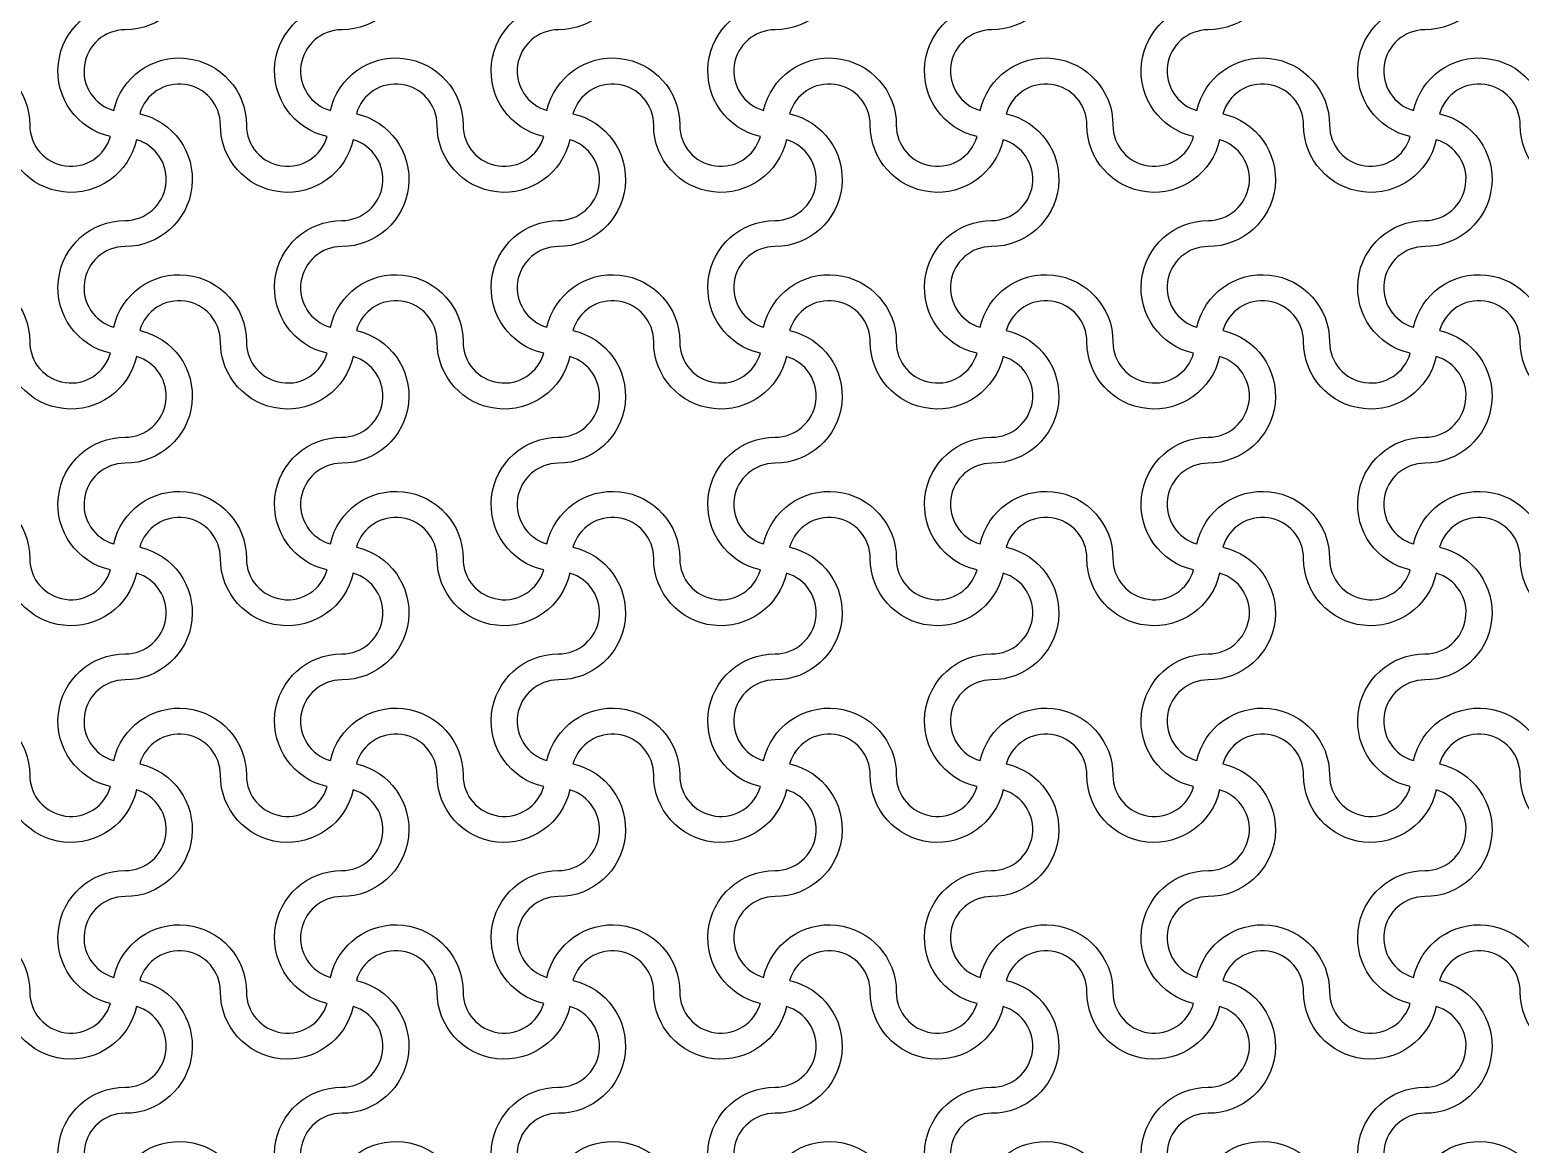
# Model space of a CAD drawing. Header units: millimetres. Extents: x 24 to 345, y 12 to 201.
# Drawn here: x 53.019 to 55.771, y 31.213 to 33.27 of the extents above; entities that cross this region are included whole.
import ezdxf

# ---------------------------------------------------------------- set-up
doc = ezdxf.new("R2010")
doc.units = ezdxf.units.MM
doc.header["$MEASUREMENT"] = 0
doc.layers.add('5th metal (rf+ground)', color=240, linetype='Continuous')

msp = doc.modelspace()

# ---------------------------------------------------------------- linework, layer by layer
at = {"layer": '5th metal (rf+ground)'}
for points in [[(53.21633, 33.46724, -0.8959788), (52.9713, 33.49421, 0.8687853), (52.82227, 33.51524, -0.8959788), (52.7953, 33.27021, 0.8687853), (52.77427, 33.12118, -0.8959788), (53.0193, 33.09421, 0.8687853), (53.16833, 33.07318, -0.8959788), (53.1953, 33.31821, 0.8687853)], [(53.21633, 33.46724, -0.8959788), (52.9713, 33.49421, 0.8687853), (52.82227, 33.51524, -0.8959788), (52.7953, 33.27021, 0.8687853), (52.77427, 33.12118, -0.8959788), (53.0193, 33.09421, 0.8687853), (53.16833, 33.07318, -0.8959788), (53.1953, 33.31821, 0.8687853)], [(53.21633, 33.46724, -0.8959788), (52.9713, 33.49421, 0.8687853), (52.82227, 33.51524, -0.8959788), (52.7953, 33.27021, 0.8687853), (52.77427, 33.12118, -0.8959788), (53.0193, 33.09421, 0.8687853), (53.16833, 33.07318, -0.8959788), (53.1953, 33.31821, 0.8687853)], [(53.21633, 33.46724, -0.8959788), (52.9713, 33.49421, 0.8687853), (52.82227, 33.51524, -0.8959788), (52.7953, 33.27021, 0.8687853), (52.77427, 33.12118, -0.8959788), (53.0193, 33.09421, 0.8687853), (53.16833, 33.07318, -0.8959788), (53.1953, 33.31821, 0.8687853)], [(53.61633, 33.46724, -0.8959788), (53.3713, 33.49421, 0.8687853), (53.22227, 33.51524, -0.8959788), (53.1953, 33.27021, 0.8687853), (53.17427, 33.12118, -0.8959788), (53.4193, 33.09421, 0.8687853), (53.56833, 33.07318, -0.8959788), (53.5953, 33.31821, 0.8687853)], [(53.61633, 33.46724, -0.8959788), (53.3713, 33.49421, 0.8687853), (53.22227, 33.51524, -0.8959788), (53.1953, 33.27021, 0.8687853), (53.17427, 33.12118, -0.8959788), (53.4193, 33.09421, 0.8687853), (53.56833, 33.07318, -0.8959788), (53.5953, 33.31821, 0.8687853)], [(53.61633, 33.46724, -0.8959788), (53.3713, 33.49421, 0.8687853), (53.22227, 33.51524, -0.8959788), (53.1953, 33.27021, 0.8687853), (53.17427, 33.12118, -0.8959788), (53.4193, 33.09421, 0.8687853), (53.56833, 33.07318, -0.8959788), (53.5953, 33.31821, 0.8687853)], [(53.61633, 33.46724, -0.8959788), (53.3713, 33.49421, 0.8687853), (53.22227, 33.51524, -0.8959788), (53.1953, 33.27021, 0.8687853), (53.17427, 33.12118, -0.8959788), (53.4193, 33.09421, 0.8687853), (53.56833, 33.07318, -0.8959788), (53.5953, 33.31821, 0.8687853)], [(54.01633, 33.46724, -0.8959788), (53.7713, 33.49421, 0.8687853), (53.62227, 33.51524, -0.8959788), (53.5953, 33.27021, 0.8687853), (53.57427, 33.12118, -0.8959788), (53.8193, 33.09421, 0.8687853), (53.96833, 33.07318, -0.8959788), (53.9953, 33.31821, 0.8687853)], [(54.01633, 33.46724, -0.8959788), (53.7713, 33.49421, 0.8687853), (53.62227, 33.51524, -0.8959788), (53.5953, 33.27021, 0.8687853), (53.57427, 33.12118, -0.8959788), (53.8193, 33.09421, 0.8687853), (53.96833, 33.07318, -0.8959788), (53.9953, 33.31821, 0.8687853)], [(54.01633, 33.46724, -0.8959788), (53.7713, 33.49421, 0.8687853), (53.62227, 33.51524, -0.8959788), (53.5953, 33.27021, 0.8687853), (53.57427, 33.12118, -0.8959788), (53.8193, 33.09421, 0.8687853), (53.96833, 33.07318, -0.8959788), (53.9953, 33.31821, 0.8687853)], [(54.01633, 33.46724, -0.8959788), (53.7713, 33.49421, 0.8687853), (53.62227, 33.51524, -0.8959788), (53.5953, 33.27021, 0.8687853), (53.57427, 33.12118, -0.8959788), (53.8193, 33.09421, 0.8687853), (53.96833, 33.07318, -0.8959788), (53.9953, 33.31821, 0.8687853)], [(54.41633, 33.46724, -0.8959788), (54.1713, 33.49421, 0.8687853), (54.02227, 33.51524, -0.8959788), (53.9953, 33.27021, 0.8687853), (53.97427, 33.12118, -0.8959788), (54.2193, 33.09421, 0.8687853), (54.36833, 33.07318, -0.8959788), (54.3953, 33.31821, 0.8687853)], [(54.41633, 33.46724, -0.8959788), (54.1713, 33.49421, 0.8687853), (54.02227, 33.51524, -0.8959788), (53.9953, 33.27021, 0.8687853), (53.97427, 33.12118, -0.8959788), (54.2193, 33.09421, 0.8687853), (54.36833, 33.07318, -0.8959788), (54.3953, 33.31821, 0.8687853)], [(54.41633, 33.46724, -0.8959788), (54.1713, 33.49421, 0.8687853), (54.02227, 33.51524, -0.8959788), (53.9953, 33.27021, 0.8687853), (53.97427, 33.12118, -0.8959788), (54.2193, 33.09421, 0.8687853), (54.36833, 33.07318, -0.8959788), (54.3953, 33.31821, 0.8687853)], [(54.41633, 33.46724, -0.8959788), (54.1713, 33.49421, 0.8687853), (54.02227, 33.51524, -0.8959788), (53.9953, 33.27021, 0.8687853), (53.97427, 33.12118, -0.8959788), (54.2193, 33.09421, 0.8687853), (54.36833, 33.07318, -0.8959788), (54.3953, 33.31821, 0.8687853)], [(54.81633, 33.46724, -0.8959788), (54.5713, 33.49421, 0.8687853), (54.42227, 33.51524, -0.8959788), (54.3953, 33.27021, 0.8687853), (54.37427, 33.12118, -0.8959788), (54.6193, 33.09421, 0.8687853), (54.76833, 33.07318, -0.8959788), (54.7953, 33.31821, 0.8687853)], [(54.81633, 33.46724, -0.8959788), (54.5713, 33.49421, 0.8687853), (54.42227, 33.51524, -0.8959788), (54.3953, 33.27021, 0.8687853), (54.37427, 33.12118, -0.8959788), (54.6193, 33.09421, 0.8687853), (54.76833, 33.07318, -0.8959788), (54.7953, 33.31821, 0.8687853)], [(54.81633, 33.46724, -0.8959788), (54.5713, 33.49421, 0.8687853), (54.42227, 33.51524, -0.8959788), (54.3953, 33.27021, 0.8687853), (54.37427, 33.12118, -0.8959788), (54.6193, 33.09421, 0.8687853), (54.76833, 33.07318, -0.8959788), (54.7953, 33.31821, 0.8687853)], [(54.81633, 33.46724, -0.8959788), (54.5713, 33.49421, 0.8687853), (54.42227, 33.51524, -0.8959788), (54.3953, 33.27021, 0.8687853), (54.37427, 33.12118, -0.8959788), (54.6193, 33.09421, 0.8687853), (54.76833, 33.07318, -0.8959788), (54.7953, 33.31821, 0.8687853)], [(55.21633, 33.46724, -0.8959788), (54.9713, 33.49421, 0.8687853), (54.82227, 33.51524, -0.8959788), (54.7953, 33.27021, 0.8687853), (54.77427, 33.12118, -0.8959788), (55.0193, 33.09421, 0.8687853), (55.16833, 33.07318, -0.8959788), (55.1953, 33.31821, 0.8687853)], [(55.21633, 33.46724, -0.8959788), (54.9713, 33.49421, 0.8687853), (54.82227, 33.51524, -0.8959788), (54.7953, 33.27021, 0.8687853), (54.77427, 33.12118, -0.8959788), (55.0193, 33.09421, 0.8687853), (55.16833, 33.07318, -0.8959788), (55.1953, 33.31821, 0.8687853)], [(55.21633, 33.46724, -0.8959788), (54.9713, 33.49421, 0.8687853), (54.82227, 33.51524, -0.8959788), (54.7953, 33.27021, 0.8687853), (54.77427, 33.12118, -0.8959788), (55.0193, 33.09421, 0.8687853), (55.16833, 33.07318, -0.8959788), (55.1953, 33.31821, 0.8687853)], [(55.21633, 33.46724, -0.8959788), (54.9713, 33.49421, 0.8687853), (54.82227, 33.51524, -0.8959788), (54.7953, 33.27021, 0.8687853), (54.77427, 33.12118, -0.8959788), (55.0193, 33.09421, 0.8687853), (55.16833, 33.07318, -0.8959788), (55.1953, 33.31821, 0.8687853)], [(55.61633, 33.46724, -0.8959788), (55.3713, 33.49421, 0.8687853), (55.22227, 33.51524, -0.8959788), (55.1953, 33.27021, 0.8687853), (55.17427, 33.12118, -0.8959788), (55.4193, 33.09421, 0.8687853), (55.56833, 33.07318, -0.8959788), (55.5953, 33.31821, 0.8687853)], [(55.61633, 33.46724, -0.8959788), (55.3713, 33.49421, 0.8687853), (55.22227, 33.51524, -0.8959788), (55.1953, 33.27021, 0.8687853), (55.17427, 33.12118, -0.8959788), (55.4193, 33.09421, 0.8687853), (55.56833, 33.07318, -0.8959788), (55.5953, 33.31821, 0.8687853)], [(55.61633, 33.46724, -0.8959788), (55.3713, 33.49421, 0.8687853), (55.22227, 33.51524, -0.8959788), (55.1953, 33.27021, 0.8687853), (55.17427, 33.12118, -0.8959788), (55.4193, 33.09421, 0.8687853), (55.56833, 33.07318, -0.8959788), (55.5953, 33.31821, 0.8687853)], [(55.61633, 33.46724, -0.8959788), (55.3713, 33.49421, 0.8687853), (55.22227, 33.51524, -0.8959788), (55.1953, 33.27021, 0.8687853), (55.17427, 33.12118, -0.8959788), (55.4193, 33.09421, 0.8687853), (55.56833, 33.07318, -0.8959788), (55.5953, 33.31821, 0.8687853)], [(56.01633, 33.46724, -0.8959788), (55.7713, 33.49421, 0.8687853), (55.62227, 33.51524, -0.8959788), (55.5953, 33.27021, 0.8687853), (55.57427, 33.12118, -0.8959788), (55.8193, 33.09421, 0.8687853), (55.96833, 33.07318, -0.8959788), (55.9953, 33.31821, 0.8687853)], [(56.01633, 33.46724, -0.8959788), (55.7713, 33.49421, 0.8687853), (55.62227, 33.51524, -0.8959788), (55.5953, 33.27021, 0.8687853), (55.57427, 33.12118, -0.8959788), (55.8193, 33.09421, 0.8687853), (55.96833, 33.07318, -0.8959788), (55.9953, 33.31821, 0.8687853)], [(56.01633, 33.46724, -0.8959788), (55.7713, 33.49421, 0.8687853), (55.62227, 33.51524, -0.8959788), (55.5953, 33.27021, 0.8687853), (55.57427, 33.12118, -0.8959788), (55.8193, 33.09421, 0.8687853), (55.96833, 33.07318, -0.8959788), (55.9953, 33.31821, 0.8687853)], [(56.01633, 33.46724, -0.8959788), (55.7713, 33.49421, 0.8687853), (55.62227, 33.51524, -0.8959788), (55.5953, 33.27021, 0.8687853), (55.57427, 33.12118, -0.8959788), (55.8193, 33.09421, 0.8687853), (55.96833, 33.07318, -0.8959788), (55.9953, 33.31821, 0.8687853)], [(53.21633, 33.06724, -0.8959788), (52.9713, 33.09421, 0.8687853), (52.82227, 33.11524, -0.8959788), (52.7953, 32.87021, 0.8687853), (52.77427, 32.72118, -0.8959788), (53.0193, 32.69421, 0.8687853), (53.16833, 32.67318, -0.8959788), (53.1953, 32.91821, 0.8687853)], [(53.21633, 33.06724, -0.8959788), (52.9713, 33.09421, 0.8687853), (52.82227, 33.11524, -0.8959788), (52.7953, 32.87021, 0.8687853), (52.77427, 32.72118, -0.8959788), (53.0193, 32.69421, 0.8687853), (53.16833, 32.67318, -0.8959788), (53.1953, 32.91821, 0.8687853)], [(53.21633, 33.06724, -0.8959788), (52.9713, 33.09421, 0.8687853), (52.82227, 33.11524, -0.8959788), (52.7953, 32.87021, 0.8687853), (52.77427, 32.72118, -0.8959788), (53.0193, 32.69421, 0.8687853), (53.16833, 32.67318, -0.8959788), (53.1953, 32.91821, 0.8687853)], [(53.21633, 33.06724, -0.8959788), (52.9713, 33.09421, 0.8687853), (52.82227, 33.11524, -0.8959788), (52.7953, 32.87021, 0.8687853), (52.77427, 32.72118, -0.8959788), (53.0193, 32.69421, 0.8687853), (53.16833, 32.67318, -0.8959788), (53.1953, 32.91821, 0.8687853)], [(53.61633, 33.06724, -0.8959788), (53.3713, 33.09421, 0.8687853), (53.22227, 33.11524, -0.8959788), (53.1953, 32.87021, 0.8687853), (53.17427, 32.72118, -0.8959788), (53.4193, 32.69421, 0.8687853), (53.56833, 32.67318, -0.8959788), (53.5953, 32.91821, 0.8687853)], [(53.61633, 33.06724, -0.8959788), (53.3713, 33.09421, 0.8687853), (53.22227, 33.11524, -0.8959788), (53.1953, 32.87021, 0.8687853), (53.17427, 32.72118, -0.8959788), (53.4193, 32.69421, 0.8687853), (53.56833, 32.67318, -0.8959788), (53.5953, 32.91821, 0.8687853)], [(53.61633, 33.06724, -0.8959788), (53.3713, 33.09421, 0.8687853), (53.22227, 33.11524, -0.8959788), (53.1953, 32.87021, 0.8687853), (53.17427, 32.72118, -0.8959788), (53.4193, 32.69421, 0.8687853), (53.56833, 32.67318, -0.8959788), (53.5953, 32.91821, 0.8687853)], [(53.61633, 33.06724, -0.8959788), (53.3713, 33.09421, 0.8687853), (53.22227, 33.11524, -0.8959788), (53.1953, 32.87021, 0.8687853), (53.17427, 32.72118, -0.8959788), (53.4193, 32.69421, 0.8687853), (53.56833, 32.67318, -0.8959788), (53.5953, 32.91821, 0.8687853)], [(54.01633, 33.06724, -0.8959788), (53.7713, 33.09421, 0.8687853), (53.62227, 33.11524, -0.8959788), (53.5953, 32.87021, 0.8687853), (53.57427, 32.72118, -0.8959788), (53.8193, 32.69421, 0.8687853), (53.96833, 32.67318, -0.8959788), (53.9953, 32.91821, 0.8687853)], [(54.01633, 33.06724, -0.8959788), (53.7713, 33.09421, 0.8687853), (53.62227, 33.11524, -0.8959788), (53.5953, 32.87021, 0.8687853), (53.57427, 32.72118, -0.8959788), (53.8193, 32.69421, 0.8687853), (53.96833, 32.67318, -0.8959788), (53.9953, 32.91821, 0.8687853)], [(54.01633, 33.06724, -0.8959788), (53.7713, 33.09421, 0.8687853), (53.62227, 33.11524, -0.8959788), (53.5953, 32.87021, 0.8687853), (53.57427, 32.72118, -0.8959788), (53.8193, 32.69421, 0.8687853), (53.96833, 32.67318, -0.8959788), (53.9953, 32.91821, 0.8687853)], [(54.01633, 33.06724, -0.8959788), (53.7713, 33.09421, 0.8687853), (53.62227, 33.11524, -0.8959788), (53.5953, 32.87021, 0.8687853), (53.57427, 32.72118, -0.8959788), (53.8193, 32.69421, 0.8687853), (53.96833, 32.67318, -0.8959788), (53.9953, 32.91821, 0.8687853)], [(54.41633, 33.06724, -0.8959788), (54.1713, 33.09421, 0.8687853), (54.02227, 33.11524, -0.8959788), (53.9953, 32.87021, 0.8687853), (53.97427, 32.72118, -0.8959788), (54.2193, 32.69421, 0.8687853), (54.36833, 32.67318, -0.8959788), (54.3953, 32.91821, 0.8687853)], [(54.41633, 33.06724, -0.8959788), (54.1713, 33.09421, 0.8687853), (54.02227, 33.11524, -0.8959788), (53.9953, 32.87021, 0.8687853), (53.97427, 32.72118, -0.8959788), (54.2193, 32.69421, 0.8687853), (54.36833, 32.67318, -0.8959788), (54.3953, 32.91821, 0.8687853)], [(54.41633, 33.06724, -0.8959788), (54.1713, 33.09421, 0.8687853), (54.02227, 33.11524, -0.8959788), (53.9953, 32.87021, 0.8687853), (53.97427, 32.72118, -0.8959788), (54.2193, 32.69421, 0.8687853), (54.36833, 32.67318, -0.8959788), (54.3953, 32.91821, 0.8687853)], [(54.41633, 33.06724, -0.8959788), (54.1713, 33.09421, 0.8687853), (54.02227, 33.11524, -0.8959788), (53.9953, 32.87021, 0.8687853), (53.97427, 32.72118, -0.8959788), (54.2193, 32.69421, 0.8687853), (54.36833, 32.67318, -0.8959788), (54.3953, 32.91821, 0.8687853)], [(54.81633, 33.06724, -0.8959788), (54.5713, 33.09421, 0.8687853), (54.42227, 33.11524, -0.8959788), (54.3953, 32.87021, 0.8687853), (54.37427, 32.72118, -0.8959788), (54.6193, 32.69421, 0.8687853), (54.76833, 32.67318, -0.8959788), (54.7953, 32.91821, 0.8687853)], [(54.81633, 33.06724, -0.8959788), (54.5713, 33.09421, 0.8687853), (54.42227, 33.11524, -0.8959788), (54.3953, 32.87021, 0.8687853), (54.37427, 32.72118, -0.8959788), (54.6193, 32.69421, 0.8687853), (54.76833, 32.67318, -0.8959788), (54.7953, 32.91821, 0.8687853)], [(54.81633, 33.06724, -0.8959788), (54.5713, 33.09421, 0.8687853), (54.42227, 33.11524, -0.8959788), (54.3953, 32.87021, 0.8687853), (54.37427, 32.72118, -0.8959788), (54.6193, 32.69421, 0.8687853), (54.76833, 32.67318, -0.8959788), (54.7953, 32.91821, 0.8687853)], [(54.81633, 33.06724, -0.8959788), (54.5713, 33.09421, 0.8687853), (54.42227, 33.11524, -0.8959788), (54.3953, 32.87021, 0.8687853), (54.37427, 32.72118, -0.8959788), (54.6193, 32.69421, 0.8687853), (54.76833, 32.67318, -0.8959788), (54.7953, 32.91821, 0.8687853)], [(55.21633, 33.06724, -0.8959788), (54.9713, 33.09421, 0.8687853), (54.82227, 33.11524, -0.8959788), (54.7953, 32.87021, 0.8687853), (54.77427, 32.72118, -0.8959788), (55.0193, 32.69421, 0.8687853), (55.16833, 32.67318, -0.8959788), (55.1953, 32.91821, 0.8687853)], [(55.21633, 33.06724, -0.8959788), (54.9713, 33.09421, 0.8687853), (54.82227, 33.11524, -0.8959788), (54.7953, 32.87021, 0.8687853), (54.77427, 32.72118, -0.8959788), (55.0193, 32.69421, 0.8687853), (55.16833, 32.67318, -0.8959788), (55.1953, 32.91821, 0.8687853)], [(55.21633, 33.06724, -0.8959788), (54.9713, 33.09421, 0.8687853), (54.82227, 33.11524, -0.8959788), (54.7953, 32.87021, 0.8687853), (54.77427, 32.72118, -0.8959788), (55.0193, 32.69421, 0.8687853), (55.16833, 32.67318, -0.8959788), (55.1953, 32.91821, 0.8687853)], [(55.21633, 33.06724, -0.8959788), (54.9713, 33.09421, 0.8687853), (54.82227, 33.11524, -0.8959788), (54.7953, 32.87021, 0.8687853), (54.77427, 32.72118, -0.8959788), (55.0193, 32.69421, 0.8687853), (55.16833, 32.67318, -0.8959788), (55.1953, 32.91821, 0.8687853)], [(55.61633, 33.06724, -0.8959788), (55.3713, 33.09421, 0.8687853), (55.22227, 33.11524, -0.8959788), (55.1953, 32.87021, 0.8687853), (55.17427, 32.72118, -0.8959788), (55.4193, 32.69421, 0.8687853), (55.56833, 32.67318, -0.8959788), (55.5953, 32.91821, 0.8687853)], [(55.61633, 33.06724, -0.8959788), (55.3713, 33.09421, 0.8687853), (55.22227, 33.11524, -0.8959788), (55.1953, 32.87021, 0.8687853), (55.17427, 32.72118, -0.8959788), (55.4193, 32.69421, 0.8687853), (55.56833, 32.67318, -0.8959788), (55.5953, 32.91821, 0.8687853)], [(55.61633, 33.06724, -0.8959788), (55.3713, 33.09421, 0.8687853), (55.22227, 33.11524, -0.8959788), (55.1953, 32.87021, 0.8687853), (55.17427, 32.72118, -0.8959788), (55.4193, 32.69421, 0.8687853), (55.56833, 32.67318, -0.8959788), (55.5953, 32.91821, 0.8687853)], [(55.61633, 33.06724, -0.8959788), (55.3713, 33.09421, 0.8687853), (55.22227, 33.11524, -0.8959788), (55.1953, 32.87021, 0.8687853), (55.17427, 32.72118, -0.8959788), (55.4193, 32.69421, 0.8687853), (55.56833, 32.67318, -0.8959788), (55.5953, 32.91821, 0.8687853)], [(56.01633, 33.06724, -0.8959788), (55.7713, 33.09421, 0.8687853), (55.62227, 33.11524, -0.8959788), (55.5953, 32.87021, 0.8687853), (55.57427, 32.72118, -0.8959788), (55.8193, 32.69421, 0.8687853), (55.96833, 32.67318, -0.8959788), (55.9953, 32.91821, 0.8687853)], [(56.01633, 33.06724, -0.8959788), (55.7713, 33.09421, 0.8687853), (55.62227, 33.11524, -0.8959788), (55.5953, 32.87021, 0.8687853), (55.57427, 32.72118, -0.8959788), (55.8193, 32.69421, 0.8687853), (55.96833, 32.67318, -0.8959788), (55.9953, 32.91821, 0.8687853)], [(56.01633, 33.06724, -0.8959788), (55.7713, 33.09421, 0.8687853), (55.62227, 33.11524, -0.8959788), (55.5953, 32.87021, 0.8687853), (55.57427, 32.72118, -0.8959788), (55.8193, 32.69421, 0.8687853), (55.96833, 32.67318, -0.8959788), (55.9953, 32.91821, 0.8687853)], [(56.01633, 33.06724, -0.8959788), (55.7713, 33.09421, 0.8687853), (55.62227, 33.11524, -0.8959788), (55.5953, 32.87021, 0.8687853), (55.57427, 32.72118, -0.8959788), (55.8193, 32.69421, 0.8687853), (55.96833, 32.67318, -0.8959788), (55.9953, 32.91821, 0.8687853)], [(53.21633, 32.66724, -0.8959788), (52.9713, 32.69421, 0.8687853), (52.82227, 32.71524, -0.8959788), (52.7953, 32.47021, 0.8687853), (52.77427, 32.32118, -0.8959788), (53.0193, 32.29421, 0.8687853), (53.16833, 32.27318, -0.8959788), (53.1953, 32.51821, 0.8687853)], [(53.21633, 32.66724, -0.8959788), (52.9713, 32.69421, 0.8687853), (52.82227, 32.71524, -0.8959788), (52.7953, 32.47021, 0.8687853), (52.77427, 32.32118, -0.8959788), (53.0193, 32.29421, 0.8687853), (53.16833, 32.27318, -0.8959788), (53.1953, 32.51821, 0.8687853)], [(53.21633, 32.66724, -0.8959788), (52.9713, 32.69421, 0.8687853), (52.82227, 32.71524, -0.8959788), (52.7953, 32.47021, 0.8687853), (52.77427, 32.32118, -0.8959788), (53.0193, 32.29421, 0.8687853), (53.16833, 32.27318, -0.8959788), (53.1953, 32.51821, 0.8687853)], [(53.21633, 32.66724, -0.8959788), (52.9713, 32.69421, 0.8687853), (52.82227, 32.71524, -0.8959788), (52.7953, 32.47021, 0.8687853), (52.77427, 32.32118, -0.8959788), (53.0193, 32.29421, 0.8687853), (53.16833, 32.27318, -0.8959788), (53.1953, 32.51821, 0.8687853)], [(53.61633, 32.66724, -0.8959788), (53.3713, 32.69421, 0.8687853), (53.22227, 32.71524, -0.8959788), (53.1953, 32.47021, 0.8687853), (53.17427, 32.32118, -0.8959788), (53.4193, 32.29421, 0.8687853), (53.56833, 32.27318, -0.8959788), (53.5953, 32.51821, 0.8687853)], [(53.61633, 32.66724, -0.8959788), (53.3713, 32.69421, 0.8687853), (53.22227, 32.71524, -0.8959788), (53.1953, 32.47021, 0.8687853), (53.17427, 32.32118, -0.8959788), (53.4193, 32.29421, 0.8687853), (53.56833, 32.27318, -0.8959788), (53.5953, 32.51821, 0.8687853)], [(53.61633, 32.66724, -0.8959788), (53.3713, 32.69421, 0.8687853), (53.22227, 32.71524, -0.8959788), (53.1953, 32.47021, 0.8687853), (53.17427, 32.32118, -0.8959788), (53.4193, 32.29421, 0.8687853), (53.56833, 32.27318, -0.8959788), (53.5953, 32.51821, 0.8687853)], [(53.61633, 32.66724, -0.8959788), (53.3713, 32.69421, 0.8687853), (53.22227, 32.71524, -0.8959788), (53.1953, 32.47021, 0.8687853), (53.17427, 32.32118, -0.8959788), (53.4193, 32.29421, 0.8687853), (53.56833, 32.27318, -0.8959788), (53.5953, 32.51821, 0.8687853)], [(54.01633, 32.66724, -0.8959788), (53.7713, 32.69421, 0.8687853), (53.62227, 32.71524, -0.8959788), (53.5953, 32.47021, 0.8687853), (53.57427, 32.32118, -0.8959788), (53.8193, 32.29421, 0.8687853), (53.96833, 32.27318, -0.8959788), (53.9953, 32.51821, 0.8687853)], [(54.01633, 32.66724, -0.8959788), (53.7713, 32.69421, 0.8687853), (53.62227, 32.71524, -0.8959788), (53.5953, 32.47021, 0.8687853), (53.57427, 32.32118, -0.8959788), (53.8193, 32.29421, 0.8687853), (53.96833, 32.27318, -0.8959788), (53.9953, 32.51821, 0.8687853)], [(54.01633, 32.66724, -0.8959788), (53.7713, 32.69421, 0.8687853), (53.62227, 32.71524, -0.8959788), (53.5953, 32.47021, 0.8687853), (53.57427, 32.32118, -0.8959788), (53.8193, 32.29421, 0.8687853), (53.96833, 32.27318, -0.8959788), (53.9953, 32.51821, 0.8687853)], [(54.01633, 32.66724, -0.8959788), (53.7713, 32.69421, 0.8687853), (53.62227, 32.71524, -0.8959788), (53.5953, 32.47021, 0.8687853), (53.57427, 32.32118, -0.8959788), (53.8193, 32.29421, 0.8687853), (53.96833, 32.27318, -0.8959788), (53.9953, 32.51821, 0.8687853)], [(54.41633, 32.66724, -0.8959788), (54.1713, 32.69421, 0.8687853), (54.02227, 32.71524, -0.8959788), (53.9953, 32.47021, 0.8687853), (53.97427, 32.32118, -0.8959788), (54.2193, 32.29421, 0.8687853), (54.36833, 32.27318, -0.8959788), (54.3953, 32.51821, 0.8687853)], [(54.41633, 32.66724, -0.8959788), (54.1713, 32.69421, 0.8687853), (54.02227, 32.71524, -0.8959788), (53.9953, 32.47021, 0.8687853), (53.97427, 32.32118, -0.8959788), (54.2193, 32.29421, 0.8687853), (54.36833, 32.27318, -0.8959788), (54.3953, 32.51821, 0.8687853)], [(54.41633, 32.66724, -0.8959788), (54.1713, 32.69421, 0.8687853), (54.02227, 32.71524, -0.8959788), (53.9953, 32.47021, 0.8687853), (53.97427, 32.32118, -0.8959788), (54.2193, 32.29421, 0.8687853), (54.36833, 32.27318, -0.8959788), (54.3953, 32.51821, 0.8687853)], [(54.41633, 32.66724, -0.8959788), (54.1713, 32.69421, 0.8687853), (54.02227, 32.71524, -0.8959788), (53.9953, 32.47021, 0.8687853), (53.97427, 32.32118, -0.8959788), (54.2193, 32.29421, 0.8687853), (54.36833, 32.27318, -0.8959788), (54.3953, 32.51821, 0.8687853)], [(54.81633, 32.66724, -0.8959788), (54.5713, 32.69421, 0.8687853), (54.42227, 32.71524, -0.8959788), (54.3953, 32.47021, 0.8687853), (54.37427, 32.32118, -0.8959788), (54.6193, 32.29421, 0.8687853), (54.76833, 32.27318, -0.8959788), (54.7953, 32.51821, 0.8687853)], [(54.81633, 32.66724, -0.8959788), (54.5713, 32.69421, 0.8687853), (54.42227, 32.71524, -0.8959788), (54.3953, 32.47021, 0.8687853), (54.37427, 32.32118, -0.8959788), (54.6193, 32.29421, 0.8687853), (54.76833, 32.27318, -0.8959788), (54.7953, 32.51821, 0.8687853)], [(54.81633, 32.66724, -0.8959788), (54.5713, 32.69421, 0.8687853), (54.42227, 32.71524, -0.8959788), (54.3953, 32.47021, 0.8687853), (54.37427, 32.32118, -0.8959788), (54.6193, 32.29421, 0.8687853), (54.76833, 32.27318, -0.8959788), (54.7953, 32.51821, 0.8687853)], [(54.81633, 32.66724, -0.8959788), (54.5713, 32.69421, 0.8687853), (54.42227, 32.71524, -0.8959788), (54.3953, 32.47021, 0.8687853), (54.37427, 32.32118, -0.8959788), (54.6193, 32.29421, 0.8687853), (54.76833, 32.27318, -0.8959788), (54.7953, 32.51821, 0.8687853)], [(55.21633, 32.66724, -0.8959788), (54.9713, 32.69421, 0.8687853), (54.82227, 32.71524, -0.8959788), (54.7953, 32.47021, 0.8687853), (54.77427, 32.32118, -0.8959788), (55.0193, 32.29421, 0.8687853), (55.16833, 32.27318, -0.8959788), (55.1953, 32.51821, 0.8687853)], [(55.21633, 32.66724, -0.8959788), (54.9713, 32.69421, 0.8687853), (54.82227, 32.71524, -0.8959788), (54.7953, 32.47021, 0.8687853), (54.77427, 32.32118, -0.8959788), (55.0193, 32.29421, 0.8687853), (55.16833, 32.27318, -0.8959788), (55.1953, 32.51821, 0.8687853)], [(55.21633, 32.66724, -0.8959788), (54.9713, 32.69421, 0.8687853), (54.82227, 32.71524, -0.8959788), (54.7953, 32.47021, 0.8687853), (54.77427, 32.32118, -0.8959788), (55.0193, 32.29421, 0.8687853), (55.16833, 32.27318, -0.8959788), (55.1953, 32.51821, 0.8687853)], [(55.21633, 32.66724, -0.8959788), (54.9713, 32.69421, 0.8687853), (54.82227, 32.71524, -0.8959788), (54.7953, 32.47021, 0.8687853), (54.77427, 32.32118, -0.8959788), (55.0193, 32.29421, 0.8687853), (55.16833, 32.27318, -0.8959788), (55.1953, 32.51821, 0.8687853)], [(55.61633, 32.66724, -0.8959788), (55.3713, 32.69421, 0.8687853), (55.22227, 32.71524, -0.8959788), (55.1953, 32.47021, 0.8687853), (55.17427, 32.32118, -0.8959788), (55.4193, 32.29421, 0.8687853), (55.56833, 32.27318, -0.8959788), (55.5953, 32.51821, 0.8687853)], [(55.61633, 32.66724, -0.8959788), (55.3713, 32.69421, 0.8687853), (55.22227, 32.71524, -0.8959788), (55.1953, 32.47021, 0.8687853), (55.17427, 32.32118, -0.8959788), (55.4193, 32.29421, 0.8687853), (55.56833, 32.27318, -0.8959788), (55.5953, 32.51821, 0.8687853)], [(55.61633, 32.66724, -0.8959788), (55.3713, 32.69421, 0.8687853), (55.22227, 32.71524, -0.8959788), (55.1953, 32.47021, 0.8687853), (55.17427, 32.32118, -0.8959788), (55.4193, 32.29421, 0.8687853), (55.56833, 32.27318, -0.8959788), (55.5953, 32.51821, 0.8687853)], [(55.61633, 32.66724, -0.8959788), (55.3713, 32.69421, 0.8687853), (55.22227, 32.71524, -0.8959788), (55.1953, 32.47021, 0.8687853), (55.17427, 32.32118, -0.8959788), (55.4193, 32.29421, 0.8687853), (55.56833, 32.27318, -0.8959788), (55.5953, 32.51821, 0.8687853)], [(56.01633, 32.66724, -0.8959788), (55.7713, 32.69421, 0.8687853), (55.62227, 32.71524, -0.8959788), (55.5953, 32.47021, 0.8687853), (55.57427, 32.32118, -0.8959788), (55.8193, 32.29421, 0.8687853), (55.96833, 32.27318, -0.8959788), (55.9953, 32.51821, 0.8687853)], [(56.01633, 32.66724, -0.8959788), (55.7713, 32.69421, 0.8687853), (55.62227, 32.71524, -0.8959788), (55.5953, 32.47021, 0.8687853), (55.57427, 32.32118, -0.8959788), (55.8193, 32.29421, 0.8687853), (55.96833, 32.27318, -0.8959788), (55.9953, 32.51821, 0.8687853)], [(56.01633, 32.66724, -0.8959788), (55.7713, 32.69421, 0.8687853), (55.62227, 32.71524, -0.8959788), (55.5953, 32.47021, 0.8687853), (55.57427, 32.32118, -0.8959788), (55.8193, 32.29421, 0.8687853), (55.96833, 32.27318, -0.8959788), (55.9953, 32.51821, 0.8687853)], [(56.01633, 32.66724, -0.8959788), (55.7713, 32.69421, 0.8687853), (55.62227, 32.71524, -0.8959788), (55.5953, 32.47021, 0.8687853), (55.57427, 32.32118, -0.8959788), (55.8193, 32.29421, 0.8687853), (55.96833, 32.27318, -0.8959788), (55.9953, 32.51821, 0.8687853)], [(53.21633, 32.26724, -0.8959788), (52.9713, 32.29421, 0.8687853), (52.82227, 32.31524, -0.8959788), (52.7953, 32.07021, 0.8687853), (52.77427, 31.92118, -0.8959788), (53.0193, 31.89421, 0.8687853), (53.16833, 31.87318, -0.8959788), (53.1953, 32.11821, 0.8687853)], [(53.21633, 32.26724, -0.8959788), (52.9713, 32.29421, 0.8687853), (52.82227, 32.31524, -0.8959788), (52.7953, 32.07021, 0.8687853), (52.77427, 31.92118, -0.8959788), (53.0193, 31.89421, 0.8687853), (53.16833, 31.87318, -0.8959788), (53.1953, 32.11821, 0.8687853)], [(53.21633, 32.26724, -0.8959788), (52.9713, 32.29421, 0.8687853), (52.82227, 32.31524, -0.8959788), (52.7953, 32.07021, 0.8687853), (52.77427, 31.92118, -0.8959788), (53.0193, 31.89421, 0.8687853), (53.16833, 31.87318, -0.8959788), (53.1953, 32.11821, 0.8687853)], [(53.21633, 32.26724, -0.8959788), (52.9713, 32.29421, 0.8687853), (52.82227, 32.31524, -0.8959788), (52.7953, 32.07021, 0.8687853), (52.77427, 31.92118, -0.8959788), (53.0193, 31.89421, 0.8687853), (53.16833, 31.87318, -0.8959788), (53.1953, 32.11821, 0.8687853)], [(53.61633, 32.26724, -0.8959788), (53.3713, 32.29421, 0.8687853), (53.22227, 32.31524, -0.8959788), (53.1953, 32.07021, 0.8687853), (53.17427, 31.92118, -0.8959788), (53.4193, 31.89421, 0.8687853), (53.56833, 31.87318, -0.8959788), (53.5953, 32.11821, 0.8687853)], [(53.61633, 32.26724, -0.8959788), (53.3713, 32.29421, 0.8687853), (53.22227, 32.31524, -0.8959788), (53.1953, 32.07021, 0.8687853), (53.17427, 31.92118, -0.8959788), (53.4193, 31.89421, 0.8687853), (53.56833, 31.87318, -0.8959788), (53.5953, 32.11821, 0.8687853)], [(53.61633, 32.26724, -0.8959788), (53.3713, 32.29421, 0.8687853), (53.22227, 32.31524, -0.8959788), (53.1953, 32.07021, 0.8687853), (53.17427, 31.92118, -0.8959788), (53.4193, 31.89421, 0.8687853), (53.56833, 31.87318, -0.8959788), (53.5953, 32.11821, 0.8687853)], [(53.61633, 32.26724, -0.8959788), (53.3713, 32.29421, 0.8687853), (53.22227, 32.31524, -0.8959788), (53.1953, 32.07021, 0.8687853), (53.17427, 31.92118, -0.8959788), (53.4193, 31.89421, 0.8687853), (53.56833, 31.87318, -0.8959788), (53.5953, 32.11821, 0.8687853)], [(54.01633, 32.26724, -0.8959788), (53.7713, 32.29421, 0.8687853), (53.62227, 32.31524, -0.8959788), (53.5953, 32.07021, 0.8687853), (53.57427, 31.92118, -0.8959788), (53.8193, 31.89421, 0.8687853), (53.96833, 31.87318, -0.8959788), (53.9953, 32.11821, 0.8687853)], [(54.01633, 32.26724, -0.8959788), (53.7713, 32.29421, 0.8687853), (53.62227, 32.31524, -0.8959788), (53.5953, 32.07021, 0.8687853), (53.57427, 31.92118, -0.8959788), (53.8193, 31.89421, 0.8687853), (53.96833, 31.87318, -0.8959788), (53.9953, 32.11821, 0.8687853)], [(54.01633, 32.26724, -0.8959788), (53.7713, 32.29421, 0.8687853), (53.62227, 32.31524, -0.8959788), (53.5953, 32.07021, 0.8687853), (53.57427, 31.92118, -0.8959788), (53.8193, 31.89421, 0.8687853), (53.96833, 31.87318, -0.8959788), (53.9953, 32.11821, 0.8687853)], [(54.01633, 32.26724, -0.8959788), (53.7713, 32.29421, 0.8687853), (53.62227, 32.31524, -0.8959788), (53.5953, 32.07021, 0.8687853), (53.57427, 31.92118, -0.8959788), (53.8193, 31.89421, 0.8687853), (53.96833, 31.87318, -0.8959788), (53.9953, 32.11821, 0.8687853)], [(54.41633, 32.26724, -0.8959788), (54.1713, 32.29421, 0.8687853), (54.02227, 32.31524, -0.8959788), (53.9953, 32.07021, 0.8687853), (53.97427, 31.92118, -0.8959788), (54.2193, 31.89421, 0.8687853), (54.36833, 31.87318, -0.8959788), (54.3953, 32.11821, 0.8687853)], [(54.41633, 32.26724, -0.8959788), (54.1713, 32.29421, 0.8687853), (54.02227, 32.31524, -0.8959788), (53.9953, 32.07021, 0.8687853), (53.97427, 31.92118, -0.8959788), (54.2193, 31.89421, 0.8687853), (54.36833, 31.87318, -0.8959788), (54.3953, 32.11821, 0.8687853)], [(54.41633, 32.26724, -0.8959788), (54.1713, 32.29421, 0.8687853), (54.02227, 32.31524, -0.8959788), (53.9953, 32.07021, 0.8687853), (53.97427, 31.92118, -0.8959788), (54.2193, 31.89421, 0.8687853), (54.36833, 31.87318, -0.8959788), (54.3953, 32.11821, 0.8687853)], [(54.41633, 32.26724, -0.8959788), (54.1713, 32.29421, 0.8687853), (54.02227, 32.31524, -0.8959788), (53.9953, 32.07021, 0.8687853), (53.97427, 31.92118, -0.8959788), (54.2193, 31.89421, 0.8687853), (54.36833, 31.87318, -0.8959788), (54.3953, 32.11821, 0.8687853)], [(54.81633, 32.26724, -0.8959788), (54.5713, 32.29421, 0.8687853), (54.42227, 32.31524, -0.8959788), (54.3953, 32.07021, 0.8687853), (54.37427, 31.92118, -0.8959788), (54.6193, 31.89421, 0.8687853), (54.76833, 31.87318, -0.8959788), (54.7953, 32.11821, 0.8687853)], [(54.81633, 32.26724, -0.8959788), (54.5713, 32.29421, 0.8687853), (54.42227, 32.31524, -0.8959788), (54.3953, 32.07021, 0.8687853), (54.37427, 31.92118, -0.8959788), (54.6193, 31.89421, 0.8687853), (54.76833, 31.87318, -0.8959788), (54.7953, 32.11821, 0.8687853)], [(54.81633, 32.26724, -0.8959788), (54.5713, 32.29421, 0.8687853), (54.42227, 32.31524, -0.8959788), (54.3953, 32.07021, 0.8687853), (54.37427, 31.92118, -0.8959788), (54.6193, 31.89421, 0.8687853), (54.76833, 31.87318, -0.8959788), (54.7953, 32.11821, 0.8687853)], [(54.81633, 32.26724, -0.8959788), (54.5713, 32.29421, 0.8687853), (54.42227, 32.31524, -0.8959788), (54.3953, 32.07021, 0.8687853), (54.37427, 31.92118, -0.8959788), (54.6193, 31.89421, 0.8687853), (54.76833, 31.87318, -0.8959788), (54.7953, 32.11821, 0.8687853)], [(55.21633, 32.26724, -0.8959788), (54.9713, 32.29421, 0.8687853), (54.82227, 32.31524, -0.8959788), (54.7953, 32.07021, 0.8687853), (54.77427, 31.92118, -0.8959788), (55.0193, 31.89421, 0.8687853), (55.16833, 31.87318, -0.8959788), (55.1953, 32.11821, 0.8687853)], [(55.21633, 32.26724, -0.8959788), (54.9713, 32.29421, 0.8687853), (54.82227, 32.31524, -0.8959788), (54.7953, 32.07021, 0.8687853), (54.77427, 31.92118, -0.8959788), (55.0193, 31.89421, 0.8687853), (55.16833, 31.87318, -0.8959788), (55.1953, 32.11821, 0.8687853)], [(55.21633, 32.26724, -0.8959788), (54.9713, 32.29421, 0.8687853), (54.82227, 32.31524, -0.8959788), (54.7953, 32.07021, 0.8687853), (54.77427, 31.92118, -0.8959788), (55.0193, 31.89421, 0.8687853), (55.16833, 31.87318, -0.8959788), (55.1953, 32.11821, 0.8687853)], [(55.21633, 32.26724, -0.8959788), (54.9713, 32.29421, 0.8687853), (54.82227, 32.31524, -0.8959788), (54.7953, 32.07021, 0.8687853), (54.77427, 31.92118, -0.8959788), (55.0193, 31.89421, 0.8687853), (55.16833, 31.87318, -0.8959788), (55.1953, 32.11821, 0.8687853)], [(55.61633, 32.26724, -0.8959788), (55.3713, 32.29421, 0.8687853), (55.22227, 32.31524, -0.8959788), (55.1953, 32.07021, 0.8687853), (55.17427, 31.92118, -0.8959788), (55.4193, 31.89421, 0.8687853), (55.56833, 31.87318, -0.8959788), (55.5953, 32.11821, 0.8687853)], [(55.61633, 32.26724, -0.8959788), (55.3713, 32.29421, 0.8687853), (55.22227, 32.31524, -0.8959788), (55.1953, 32.07021, 0.8687853), (55.17427, 31.92118, -0.8959788), (55.4193, 31.89421, 0.8687853), (55.56833, 31.87318, -0.8959788), (55.5953, 32.11821, 0.8687853)], [(55.61633, 32.26724, -0.8959788), (55.3713, 32.29421, 0.8687853), (55.22227, 32.31524, -0.8959788), (55.1953, 32.07021, 0.8687853), (55.17427, 31.92118, -0.8959788), (55.4193, 31.89421, 0.8687853), (55.56833, 31.87318, -0.8959788), (55.5953, 32.11821, 0.8687853)], [(55.61633, 32.26724, -0.8959788), (55.3713, 32.29421, 0.8687853), (55.22227, 32.31524, -0.8959788), (55.1953, 32.07021, 0.8687853), (55.17427, 31.92118, -0.8959788), (55.4193, 31.89421, 0.8687853), (55.56833, 31.87318, -0.8959788), (55.5953, 32.11821, 0.8687853)], [(56.01633, 32.26724, -0.8959788), (55.7713, 32.29421, 0.8687853), (55.62227, 32.31524, -0.8959788), (55.5953, 32.07021, 0.8687853), (55.57427, 31.92118, -0.8959788), (55.8193, 31.89421, 0.8687853), (55.96833, 31.87318, -0.8959788), (55.9953, 32.11821, 0.8687853)], [(56.01633, 32.26724, -0.8959788), (55.7713, 32.29421, 0.8687853), (55.62227, 32.31524, -0.8959788), (55.5953, 32.07021, 0.8687853), (55.57427, 31.92118, -0.8959788), (55.8193, 31.89421, 0.8687853), (55.96833, 31.87318, -0.8959788), (55.9953, 32.11821, 0.8687853)], [(56.01633, 32.26724, -0.8959788), (55.7713, 32.29421, 0.8687853), (55.62227, 32.31524, -0.8959788), (55.5953, 32.07021, 0.8687853), (55.57427, 31.92118, -0.8959788), (55.8193, 31.89421, 0.8687853), (55.96833, 31.87318, -0.8959788), (55.9953, 32.11821, 0.8687853)], [(56.01633, 32.26724, -0.8959788), (55.7713, 32.29421, 0.8687853), (55.62227, 32.31524, -0.8959788), (55.5953, 32.07021, 0.8687853), (55.57427, 31.92118, -0.8959788), (55.8193, 31.89421, 0.8687853), (55.96833, 31.87318, -0.8959788), (55.9953, 32.11821, 0.8687853)], [(53.21633, 31.86724, -0.8959788), (52.9713, 31.89421, 0.8687853), (52.82227, 31.91524, -0.8959788), (52.7953, 31.67021, 0.8687853), (52.77427, 31.52118, -0.8959788), (53.0193, 31.49421, 0.8687853), (53.16833, 31.47318, -0.8959788), (53.1953, 31.71821, 0.8687853)], [(53.21633, 31.86724, -0.8959788), (52.9713, 31.89421, 0.8687853), (52.82227, 31.91524, -0.8959788), (52.7953, 31.67021, 0.8687853), (52.77427, 31.52118, -0.8959788), (53.0193, 31.49421, 0.8687853), (53.16833, 31.47318, -0.8959788), (53.1953, 31.71821, 0.8687853)], [(53.21633, 31.86724, -0.8959788), (52.9713, 31.89421, 0.8687853), (52.82227, 31.91524, -0.8959788), (52.7953, 31.67021, 0.8687853), (52.77427, 31.52118, -0.8959788), (53.0193, 31.49421, 0.8687853), (53.16833, 31.47318, -0.8959788), (53.1953, 31.71821, 0.8687853)], [(53.21633, 31.86724, -0.8959788), (52.9713, 31.89421, 0.8687853), (52.82227, 31.91524, -0.8959788), (52.7953, 31.67021, 0.8687853), (52.77427, 31.52118, -0.8959788), (53.0193, 31.49421, 0.8687853), (53.16833, 31.47318, -0.8959788), (53.1953, 31.71821, 0.8687853)], [(53.61633, 31.86724, -0.8959788), (53.3713, 31.89421, 0.8687853), (53.22227, 31.91524, -0.8959788), (53.1953, 31.67021, 0.8687853), (53.17427, 31.52118, -0.8959788), (53.4193, 31.49421, 0.8687853), (53.56833, 31.47318, -0.8959788), (53.5953, 31.71821, 0.8687853)], [(53.61633, 31.86724, -0.8959788), (53.3713, 31.89421, 0.8687853), (53.22227, 31.91524, -0.8959788), (53.1953, 31.67021, 0.8687853), (53.17427, 31.52118, -0.8959788), (53.4193, 31.49421, 0.8687853), (53.56833, 31.47318, -0.8959788), (53.5953, 31.71821, 0.8687853)], [(53.61633, 31.86724, -0.8959788), (53.3713, 31.89421, 0.8687853), (53.22227, 31.91524, -0.8959788), (53.1953, 31.67021, 0.8687853), (53.17427, 31.52118, -0.8959788), (53.4193, 31.49421, 0.8687853), (53.56833, 31.47318, -0.8959788), (53.5953, 31.71821, 0.8687853)], [(53.61633, 31.86724, -0.8959788), (53.3713, 31.89421, 0.8687853), (53.22227, 31.91524, -0.8959788), (53.1953, 31.67021, 0.8687853), (53.17427, 31.52118, -0.8959788), (53.4193, 31.49421, 0.8687853), (53.56833, 31.47318, -0.8959788), (53.5953, 31.71821, 0.8687853)], [(54.01633, 31.86724, -0.8959788), (53.7713, 31.89421, 0.8687853), (53.62227, 31.91524, -0.8959788), (53.5953, 31.67021, 0.8687853), (53.57427, 31.52118, -0.8959788), (53.8193, 31.49421, 0.8687853), (53.96833, 31.47318, -0.8959788), (53.9953, 31.71821, 0.8687853)], [(54.01633, 31.86724, -0.8959788), (53.7713, 31.89421, 0.8687853), (53.62227, 31.91524, -0.8959788), (53.5953, 31.67021, 0.8687853), (53.57427, 31.52118, -0.8959788), (53.8193, 31.49421, 0.8687853), (53.96833, 31.47318, -0.8959788), (53.9953, 31.71821, 0.8687853)], [(54.01633, 31.86724, -0.8959788), (53.7713, 31.89421, 0.8687853), (53.62227, 31.91524, -0.8959788), (53.5953, 31.67021, 0.8687853), (53.57427, 31.52118, -0.8959788), (53.8193, 31.49421, 0.8687853), (53.96833, 31.47318, -0.8959788), (53.9953, 31.71821, 0.8687853)], [(54.01633, 31.86724, -0.8959788), (53.7713, 31.89421, 0.8687853), (53.62227, 31.91524, -0.8959788), (53.5953, 31.67021, 0.8687853), (53.57427, 31.52118, -0.8959788), (53.8193, 31.49421, 0.8687853), (53.96833, 31.47318, -0.8959788), (53.9953, 31.71821, 0.8687853)], [(54.41633, 31.86724, -0.8959788), (54.1713, 31.89421, 0.8687853), (54.02227, 31.91524, -0.8959788), (53.9953, 31.67021, 0.8687853), (53.97427, 31.52118, -0.8959788), (54.2193, 31.49421, 0.8687853), (54.36833, 31.47318, -0.8959788), (54.3953, 31.71821, 0.8687853)], [(54.41633, 31.86724, -0.8959788), (54.1713, 31.89421, 0.8687853), (54.02227, 31.91524, -0.8959788), (53.9953, 31.67021, 0.8687853), (53.97427, 31.52118, -0.8959788), (54.2193, 31.49421, 0.8687853), (54.36833, 31.47318, -0.8959788), (54.3953, 31.71821, 0.8687853)], [(54.41633, 31.86724, -0.8959788), (54.1713, 31.89421, 0.8687853), (54.02227, 31.91524, -0.8959788), (53.9953, 31.67021, 0.8687853), (53.97427, 31.52118, -0.8959788), (54.2193, 31.49421, 0.8687853), (54.36833, 31.47318, -0.8959788), (54.3953, 31.71821, 0.8687853)], [(54.41633, 31.86724, -0.8959788), (54.1713, 31.89421, 0.8687853), (54.02227, 31.91524, -0.8959788), (53.9953, 31.67021, 0.8687853), (53.97427, 31.52118, -0.8959788), (54.2193, 31.49421, 0.8687853), (54.36833, 31.47318, -0.8959788), (54.3953, 31.71821, 0.8687853)], [(54.81633, 31.86724, -0.8959788), (54.5713, 31.89421, 0.8687853), (54.42227, 31.91524, -0.8959788), (54.3953, 31.67021, 0.8687853), (54.37427, 31.52118, -0.8959788), (54.6193, 31.49421, 0.8687853), (54.76833, 31.47318, -0.8959788), (54.7953, 31.71821, 0.8687853)], [(54.81633, 31.86724, -0.8959788), (54.5713, 31.89421, 0.8687853), (54.42227, 31.91524, -0.8959788), (54.3953, 31.67021, 0.8687853), (54.37427, 31.52118, -0.8959788), (54.6193, 31.49421, 0.8687853), (54.76833, 31.47318, -0.8959788), (54.7953, 31.71821, 0.8687853)], [(54.81633, 31.86724, -0.8959788), (54.5713, 31.89421, 0.8687853), (54.42227, 31.91524, -0.8959788), (54.3953, 31.67021, 0.8687853), (54.37427, 31.52118, -0.8959788), (54.6193, 31.49421, 0.8687853), (54.76833, 31.47318, -0.8959788), (54.7953, 31.71821, 0.8687853)], [(54.81633, 31.86724, -0.8959788), (54.5713, 31.89421, 0.8687853), (54.42227, 31.91524, -0.8959788), (54.3953, 31.67021, 0.8687853), (54.37427, 31.52118, -0.8959788), (54.6193, 31.49421, 0.8687853), (54.76833, 31.47318, -0.8959788), (54.7953, 31.71821, 0.8687853)], [(55.21633, 31.86724, -0.8959788), (54.9713, 31.89421, 0.8687853), (54.82227, 31.91524, -0.8959788), (54.7953, 31.67021, 0.8687853), (54.77427, 31.52118, -0.8959788), (55.0193, 31.49421, 0.8687853), (55.16833, 31.47318, -0.8959788), (55.1953, 31.71821, 0.8687853)], [(55.21633, 31.86724, -0.8959788), (54.9713, 31.89421, 0.8687853), (54.82227, 31.91524, -0.8959788), (54.7953, 31.67021, 0.8687853), (54.77427, 31.52118, -0.8959788), (55.0193, 31.49421, 0.8687853), (55.16833, 31.47318, -0.8959788), (55.1953, 31.71821, 0.8687853)], [(55.21633, 31.86724, -0.8959788), (54.9713, 31.89421, 0.8687853), (54.82227, 31.91524, -0.8959788), (54.7953, 31.67021, 0.8687853), (54.77427, 31.52118, -0.8959788), (55.0193, 31.49421, 0.8687853), (55.16833, 31.47318, -0.8959788), (55.1953, 31.71821, 0.8687853)], [(55.21633, 31.86724, -0.8959788), (54.9713, 31.89421, 0.8687853), (54.82227, 31.91524, -0.8959788), (54.7953, 31.67021, 0.8687853), (54.77427, 31.52118, -0.8959788), (55.0193, 31.49421, 0.8687853), (55.16833, 31.47318, -0.8959788), (55.1953, 31.71821, 0.8687853)], [(55.61633, 31.86724, -0.8959788), (55.3713, 31.89421, 0.8687853), (55.22227, 31.91524, -0.8959788), (55.1953, 31.67021, 0.8687853), (55.17427, 31.52118, -0.8959788), (55.4193, 31.49421, 0.8687853), (55.56833, 31.47318, -0.8959788), (55.5953, 31.71821, 0.8687853)], [(55.61633, 31.86724, -0.8959788), (55.3713, 31.89421, 0.8687853), (55.22227, 31.91524, -0.8959788), (55.1953, 31.67021, 0.8687853), (55.17427, 31.52118, -0.8959788), (55.4193, 31.49421, 0.8687853), (55.56833, 31.47318, -0.8959788), (55.5953, 31.71821, 0.8687853)], [(55.61633, 31.86724, -0.8959788), (55.3713, 31.89421, 0.8687853), (55.22227, 31.91524, -0.8959788), (55.1953, 31.67021, 0.8687853), (55.17427, 31.52118, -0.8959788), (55.4193, 31.49421, 0.8687853), (55.56833, 31.47318, -0.8959788), (55.5953, 31.71821, 0.8687853)], [(55.61633, 31.86724, -0.8959788), (55.3713, 31.89421, 0.8687853), (55.22227, 31.91524, -0.8959788), (55.1953, 31.67021, 0.8687853), (55.17427, 31.52118, -0.8959788), (55.4193, 31.49421, 0.8687853), (55.56833, 31.47318, -0.8959788), (55.5953, 31.71821, 0.8687853)], [(56.01633, 31.86724, -0.8959788), (55.7713, 31.89421, 0.8687853), (55.62227, 31.91524, -0.8959788), (55.5953, 31.67021, 0.8687853), (55.57427, 31.52118, -0.8959788), (55.8193, 31.49421, 0.8687853), (55.96833, 31.47318, -0.8959788), (55.9953, 31.71821, 0.8687853)], [(56.01633, 31.86724, -0.8959788), (55.7713, 31.89421, 0.8687853), (55.62227, 31.91524, -0.8959788), (55.5953, 31.67021, 0.8687853), (55.57427, 31.52118, -0.8959788), (55.8193, 31.49421, 0.8687853), (55.96833, 31.47318, -0.8959788), (55.9953, 31.71821, 0.8687853)], [(56.01633, 31.86724, -0.8959788), (55.7713, 31.89421, 0.8687853), (55.62227, 31.91524, -0.8959788), (55.5953, 31.67021, 0.8687853), (55.57427, 31.52118, -0.8959788), (55.8193, 31.49421, 0.8687853), (55.96833, 31.47318, -0.8959788), (55.9953, 31.71821, 0.8687853)], [(56.01633, 31.86724, -0.8959788), (55.7713, 31.89421, 0.8687853), (55.62227, 31.91524, -0.8959788), (55.5953, 31.67021, 0.8687853), (55.57427, 31.52118, -0.8959788), (55.8193, 31.49421, 0.8687853), (55.96833, 31.47318, -0.8959788), (55.9953, 31.71821, 0.8687853)], [(53.21633, 31.46724, -0.8959788), (52.9713, 31.49421, 0.8687853), (52.82227, 31.51524, -0.8959788), (52.7953, 31.27021, 0.8687853), (52.77427, 31.12118, -0.8959788), (53.0193, 31.09421, 0.8687853), (53.16833, 31.07318, -0.8959788), (53.1953, 31.31821, 0.8687853)], [(53.21633, 31.46724, -0.8959788), (52.9713, 31.49421, 0.8687853), (52.82227, 31.51524, -0.8959788), (52.7953, 31.27021, 0.8687853), (52.77427, 31.12118, -0.8959788), (53.0193, 31.09421, 0.8687853), (53.16833, 31.07318, -0.8959788), (53.1953, 31.31821, 0.8687853)], [(53.21633, 31.46724, -0.8959788), (52.9713, 31.49421, 0.8687853), (52.82227, 31.51524, -0.8959788), (52.7953, 31.27021, 0.8687853), (52.77427, 31.12118, -0.8959788), (53.0193, 31.09421, 0.8687853), (53.16833, 31.07318, -0.8959788), (53.1953, 31.31821, 0.8687853)], [(53.21633, 31.46724, -0.8959788), (52.9713, 31.49421, 0.8687853), (52.82227, 31.51524, -0.8959788), (52.7953, 31.27021, 0.8687853), (52.77427, 31.12118, -0.8959788), (53.0193, 31.09421, 0.8687853), (53.16833, 31.07318, -0.8959788), (53.1953, 31.31821, 0.8687853)], [(53.61633, 31.46724, -0.8959788), (53.3713, 31.49421, 0.8687853), (53.22227, 31.51524, -0.8959788), (53.1953, 31.27021, 0.8687853), (53.17427, 31.12118, -0.8959788), (53.4193, 31.09421, 0.8687853), (53.56833, 31.07318, -0.8959788), (53.5953, 31.31821, 0.8687853)], [(53.61633, 31.46724, -0.8959788), (53.3713, 31.49421, 0.8687853), (53.22227, 31.51524, -0.8959788), (53.1953, 31.27021, 0.8687853), (53.17427, 31.12118, -0.8959788), (53.4193, 31.09421, 0.8687853), (53.56833, 31.07318, -0.8959788), (53.5953, 31.31821, 0.8687853)], [(53.61633, 31.46724, -0.8959788), (53.3713, 31.49421, 0.8687853), (53.22227, 31.51524, -0.8959788), (53.1953, 31.27021, 0.8687853), (53.17427, 31.12118, -0.8959788), (53.4193, 31.09421, 0.8687853), (53.56833, 31.07318, -0.8959788), (53.5953, 31.31821, 0.8687853)], [(53.61633, 31.46724, -0.8959788), (53.3713, 31.49421, 0.8687853), (53.22227, 31.51524, -0.8959788), (53.1953, 31.27021, 0.8687853), (53.17427, 31.12118, -0.8959788), (53.4193, 31.09421, 0.8687853), (53.56833, 31.07318, -0.8959788), (53.5953, 31.31821, 0.8687853)], [(54.01633, 31.46724, -0.8959788), (53.7713, 31.49421, 0.8687853), (53.62227, 31.51524, -0.8959788), (53.5953, 31.27021, 0.8687853), (53.57427, 31.12118, -0.8959788), (53.8193, 31.09421, 0.8687853), (53.96833, 31.07318, -0.8959788), (53.9953, 31.31821, 0.8687853)], [(54.01633, 31.46724, -0.8959788), (53.7713, 31.49421, 0.8687853), (53.62227, 31.51524, -0.8959788), (53.5953, 31.27021, 0.8687853), (53.57427, 31.12118, -0.8959788), (53.8193, 31.09421, 0.8687853), (53.96833, 31.07318, -0.8959788), (53.9953, 31.31821, 0.8687853)], [(54.01633, 31.46724, -0.8959788), (53.7713, 31.49421, 0.8687853), (53.62227, 31.51524, -0.8959788), (53.5953, 31.27021, 0.8687853), (53.57427, 31.12118, -0.8959788), (53.8193, 31.09421, 0.8687853), (53.96833, 31.07318, -0.8959788), (53.9953, 31.31821, 0.8687853)], [(54.01633, 31.46724, -0.8959788), (53.7713, 31.49421, 0.8687853), (53.62227, 31.51524, -0.8959788), (53.5953, 31.27021, 0.8687853), (53.57427, 31.12118, -0.8959788), (53.8193, 31.09421, 0.8687853), (53.96833, 31.07318, -0.8959788), (53.9953, 31.31821, 0.8687853)], [(54.41633, 31.46724, -0.8959788), (54.1713, 31.49421, 0.8687853), (54.02227, 31.51524, -0.8959788), (53.9953, 31.27021, 0.8687853), (53.97427, 31.12118, -0.8959788), (54.2193, 31.09421, 0.8687853), (54.36833, 31.07318, -0.8959788), (54.3953, 31.31821, 0.8687853)], [(54.41633, 31.46724, -0.8959788), (54.1713, 31.49421, 0.8687853), (54.02227, 31.51524, -0.8959788), (53.9953, 31.27021, 0.8687853), (53.97427, 31.12118, -0.8959788), (54.2193, 31.09421, 0.8687853), (54.36833, 31.07318, -0.8959788), (54.3953, 31.31821, 0.8687853)], [(54.41633, 31.46724, -0.8959788), (54.1713, 31.49421, 0.8687853), (54.02227, 31.51524, -0.8959788), (53.9953, 31.27021, 0.8687853), (53.97427, 31.12118, -0.8959788), (54.2193, 31.09421, 0.8687853), (54.36833, 31.07318, -0.8959788), (54.3953, 31.31821, 0.8687853)], [(54.41633, 31.46724, -0.8959788), (54.1713, 31.49421, 0.8687853), (54.02227, 31.51524, -0.8959788), (53.9953, 31.27021, 0.8687853), (53.97427, 31.12118, -0.8959788), (54.2193, 31.09421, 0.8687853), (54.36833, 31.07318, -0.8959788), (54.3953, 31.31821, 0.8687853)], [(54.81633, 31.46724, -0.8959788), (54.5713, 31.49421, 0.8687853), (54.42227, 31.51524, -0.8959788), (54.3953, 31.27021, 0.8687853), (54.37427, 31.12118, -0.8959788), (54.6193, 31.09421, 0.8687853), (54.76833, 31.07318, -0.8959788), (54.7953, 31.31821, 0.8687853)], [(54.81633, 31.46724, -0.8959788), (54.5713, 31.49421, 0.8687853), (54.42227, 31.51524, -0.8959788), (54.3953, 31.27021, 0.8687853), (54.37427, 31.12118, -0.8959788), (54.6193, 31.09421, 0.8687853), (54.76833, 31.07318, -0.8959788), (54.7953, 31.31821, 0.8687853)], [(54.81633, 31.46724, -0.8959788), (54.5713, 31.49421, 0.8687853), (54.42227, 31.51524, -0.8959788), (54.3953, 31.27021, 0.8687853), (54.37427, 31.12118, -0.8959788), (54.6193, 31.09421, 0.8687853), (54.76833, 31.07318, -0.8959788), (54.7953, 31.31821, 0.8687853)], [(54.81633, 31.46724, -0.8959788), (54.5713, 31.49421, 0.8687853), (54.42227, 31.51524, -0.8959788), (54.3953, 31.27021, 0.8687853), (54.37427, 31.12118, -0.8959788), (54.6193, 31.09421, 0.8687853), (54.76833, 31.07318, -0.8959788), (54.7953, 31.31821, 0.8687853)], [(55.21633, 31.46724, -0.8959788), (54.9713, 31.49421, 0.8687853), (54.82227, 31.51524, -0.8959788), (54.7953, 31.27021, 0.8687853), (54.77427, 31.12118, -0.8959788), (55.0193, 31.09421, 0.8687853), (55.16833, 31.07318, -0.8959788), (55.1953, 31.31821, 0.8687853)], [(55.21633, 31.46724, -0.8959788), (54.9713, 31.49421, 0.8687853), (54.82227, 31.51524, -0.8959788), (54.7953, 31.27021, 0.8687853), (54.77427, 31.12118, -0.8959788), (55.0193, 31.09421, 0.8687853), (55.16833, 31.07318, -0.8959788), (55.1953, 31.31821, 0.8687853)], [(55.21633, 31.46724, -0.8959788), (54.9713, 31.49421, 0.8687853), (54.82227, 31.51524, -0.8959788), (54.7953, 31.27021, 0.8687853), (54.77427, 31.12118, -0.8959788), (55.0193, 31.09421, 0.8687853), (55.16833, 31.07318, -0.8959788), (55.1953, 31.31821, 0.8687853)], [(55.21633, 31.46724, -0.8959788), (54.9713, 31.49421, 0.8687853), (54.82227, 31.51524, -0.8959788), (54.7953, 31.27021, 0.8687853), (54.77427, 31.12118, -0.8959788), (55.0193, 31.09421, 0.8687853), (55.16833, 31.07318, -0.8959788), (55.1953, 31.31821, 0.8687853)], [(55.61633, 31.46724, -0.8959788), (55.3713, 31.49421, 0.8687853), (55.22227, 31.51524, -0.8959788), (55.1953, 31.27021, 0.8687853), (55.17427, 31.12118, -0.8959788), (55.4193, 31.09421, 0.8687853), (55.56833, 31.07318, -0.8959788), (55.5953, 31.31821, 0.8687853)], [(55.61633, 31.46724, -0.8959788), (55.3713, 31.49421, 0.8687853), (55.22227, 31.51524, -0.8959788), (55.1953, 31.27021, 0.8687853), (55.17427, 31.12118, -0.8959788), (55.4193, 31.09421, 0.8687853), (55.56833, 31.07318, -0.8959788), (55.5953, 31.31821, 0.8687853)], [(55.61633, 31.46724, -0.8959788), (55.3713, 31.49421, 0.8687853), (55.22227, 31.51524, -0.8959788), (55.1953, 31.27021, 0.8687853), (55.17427, 31.12118, -0.8959788), (55.4193, 31.09421, 0.8687853), (55.56833, 31.07318, -0.8959788), (55.5953, 31.31821, 0.8687853)], [(55.61633, 31.46724, -0.8959788), (55.3713, 31.49421, 0.8687853), (55.22227, 31.51524, -0.8959788), (55.1953, 31.27021, 0.8687853), (55.17427, 31.12118, -0.8959788), (55.4193, 31.09421, 0.8687853), (55.56833, 31.07318, -0.8959788), (55.5953, 31.31821, 0.8687853)], [(56.01633, 31.46724, -0.8959788), (55.7713, 31.49421, 0.8687853), (55.62227, 31.51524, -0.8959788), (55.5953, 31.27021, 0.8687853), (55.57427, 31.12118, -0.8959788), (55.8193, 31.09421, 0.8687853), (55.96833, 31.07318, -0.8959788), (55.9953, 31.31821, 0.8687853)], [(56.01633, 31.46724, -0.8959788), (55.7713, 31.49421, 0.8687853), (55.62227, 31.51524, -0.8959788), (55.5953, 31.27021, 0.8687853), (55.57427, 31.12118, -0.8959788), (55.8193, 31.09421, 0.8687853), (55.96833, 31.07318, -0.8959788), (55.9953, 31.31821, 0.8687853)], [(56.01633, 31.46724, -0.8959788), (55.7713, 31.49421, 0.8687853), (55.62227, 31.51524, -0.8959788), (55.5953, 31.27021, 0.8687853), (55.57427, 31.12118, -0.8959788), (55.8193, 31.09421, 0.8687853), (55.96833, 31.07318, -0.8959788), (55.9953, 31.31821, 0.8687853)], [(56.01633, 31.46724, -0.8959788), (55.7713, 31.49421, 0.8687853), (55.62227, 31.51524, -0.8959788), (55.5953, 31.27021, 0.8687853), (55.57427, 31.12118, -0.8959788), (55.8193, 31.09421, 0.8687853), (55.96833, 31.07318, -0.8959788), (55.9953, 31.31821, 0.8687853)]]:
    msp.add_lwpolyline(points, format="xyb", close=True, dxfattribs=at)

doc.saveas('drawing.dxf')
